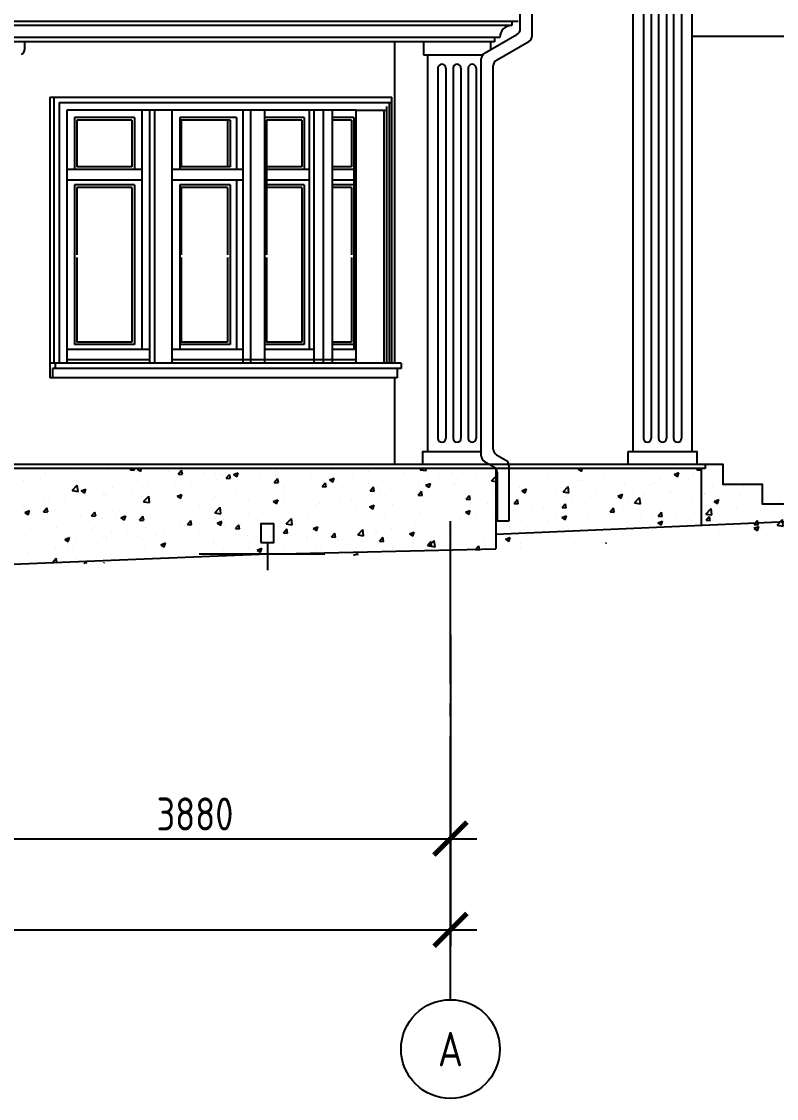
# Model space of a CAD drawing. Extents: x -133165 to 20117, y 15722 to 63536.
# Drawn here: x -30739 to -25006, y 43503 to 51679 of the extents above; entities that cross this region are included whole.
import ezdxf
from ezdxf.enums import TextEntityAlignment as Align

# ---------------------------------------------------------------- set-up
doc = ezdxf.new("R2010")
doc.units = 0
doc.header["$PDMODE"] = 3
doc.linetypes.add('GOST2_303_5', pattern=[24, 20, -1.5, 1, -1.5])
doc.layers.get('0').update_dxf_attribs({"linetype": 'CONTINUOUS'})
doc.layers.get('DEFPOINTS').update_dxf_attribs({"color": 41, "linetype": 'CONTINUOUS'})
for name, color, linetype in [('AXIS', 7, 'GOST2_303_5'), ('DIM', 250, 'CONTINUOUS'), ('DOORS', 32, 'CONTINUOUS'), ('FRIZ', 173, 'CONTINUOUS'), ('WALL', 5, 'CONTINUOUS')]:
    doc.layers.add(name, color=color, linetype=linetype)
doc.styles.add('GOST_2_304', font='CS_Gost2304.shx')
doc.dimstyles.new('SPDS', dxfattribs={"dimscale": 50, "dimtxt": 2.5, "dimasz": 2.5, "dimexe": 1.25, "dimexo": 0.625, "dimtad": 1, "dimdec": 0, "dimrnd": 0.001, "dimdsep": 46, "dimtxsty": 'GOST_2_304', "dimblk": 'ARCHTICK', "dimcen": 2.5, "dimdle": 2, "dimadec": 4, "dimazin": 0, "dimtfac": 0.75, "dimtdec": 0, "dimtmove": 0, "dimatfit": 3, "dimfxl": 1, "dimtolj": 1, "dimarcsym": 0})

# ---------------------------------------------------------------- blocks, each defined once
blk = doc.blocks.new('_ARCHTICK')
at = {"color": 0, "linetype": 'BYBLOCK', "const_width": 0.15}
blk.add_lwpolyline([(-0.5, -0.5), (0.5, 0.5)], dxfattribs=at)
blk = doc.blocks.new('*D34')
at = {"layer": 'DEFPOINTS', "color": 0, "ltscale": 10}
for p in [(-43491.9, 47084.6), (-27481.9, 47084.6), (-27481.9, 44783.3)]:
    blk.add_point(p, dxfattribs=at)
at = {"layer": 'DIM', "color": 0, "ltscale": 10}
for p, q in [((-43491.9, 47022.1), (-43491.9, 44658.3)), ((-27481.9, 47022.1), (-27481.9, 44658.3)), ((-43691.9, 44783.3), (-27281.9, 44783.3))]:
    blk.add_line(p, q, dxfattribs=at)
at = {"layer": 'DIM', "color": 0, "ltscale": 10, "xscale": 250, "yscale": 250, "zscale": 250, "rotation": 180}
blk.add_blockref('_ARCHTICK', (-43491.9, 44783.3), dxfattribs=at)
at = {"layer": 'DIM', "color": 0, "ltscale": 10, "xscale": 250, "yscale": 250, "zscale": 250}
blk.add_blockref('_ARCHTICK', (-27481.9, 44783.3), dxfattribs=at)
at = {"layer": 'DIM', "color": 0, "ltscale": 10, "insert": (-35486.9, 44970.8), "char_height": 250, "attachment_point": 5, "style": 'GOST_2_304'}
blk.add_mtext('\\A1;16010', dxfattribs=at)
blk = doc.blocks.new('*X103')
at = {"linetype": 'CONTINUOUS', "ltscale": 10}
for p, q in [((-30303.3, 48269.7), (-30303.3, 48269.7)), ((-30080.4, 48275.3), (-30080.4, 48275.3)), ((-29912.9, 48275.1), (-29904.9, 48284.6)), ((-29912.7, 48275.1), (-29882.3, 48272.4)), ((-29894.8, 48276), (-29894.8, 48276)), ((-29882, 48272.6), (-29884.2, 48284.6)), ((-29860.4, 48279.6), (-29847.3, 48284.6)), ((-29860.2, 48279.5), (-29834.9, 48262.4)), ((-29834.9, 48262.4), (-29827.4, 48284.6)), ((-29623.7, 48264.6), (-29623.7, 48264.6)), ((-29548.5, 48243.2), (-29524, 48272.4)), ((-29548.3, 48243.2), (-29518, 48240.5)), ((-29517.6, 48240.7), (-29523.5, 48272.5)), ((-29352.5, 48253.1), (-29352.5, 48253.1)), ((-29264.4, 48245.1), (-29264.4, 48245.1)), ((-29226.7, 48240.5), (-29226.7, 48240.5)), ((-29184.2, 48211.4), (-29159.7, 48240.5)), ((-29153.2, 48208.8), (-29159.1, 48240.7)), ((-29130.3, 48238.9), (-29094.7, 48252.6)), ((-29104.8, 48221.7), (-29094.5, 48252.4)), ((-29081.3, 48241.7), (-29081.3, 48241.7)), ((-29003.5, 48280.9), (-29003.5, 48280.9)), ((-28933.2, 48243.6), (-28933.2, 48243.6)), ((-28806.1, 48260.3), (-28806.1, 48260.3)), ((-28374.9, 48275.5), (-28374.9, 48275.5)), ((-28216.2, 48281.5), (-28216.2, 48281.5)), ((-28103.7, 48264.1), (-28103.7, 48264.1)), ((-27971.8, 48250.6), (-27971.8, 48250.6)), ((-27832.5, 48252.6), (-27832.5, 48252.6)), ((-27711.5, 48276.1), (-27703.3, 48284.6)), ((-27711.4, 48276), (-27666.2, 48269)), ((-27666.3, 48269), (-27668.1, 48284.6)), ((-27561.3, 48241.1), (-27561.3, 48241.1)), ((-27466.5, 48253.9), (-27466.5, 48253.9)), ((-27133.4, 48256.3), (-27133.4, 48256.3)), ((-30720.8, 48191), (-30720.8, 48191)), ((-30593.6, 48207.7), (-30593.6, 48207.7)), ((-30559.9, 48237.2), (-30559.9, 48237.2)), ((-30401.2, 48233.1), (-30401.2, 48233.1)), ((-30354.9, 48117.6), (-30315.3, 48158.8)), ((-30309.7, 48110.4), (-30315.3, 48158.7)), ((-29784.8, 48174.5), (-29784.8, 48174.5)), ((-29573.6, 48159.3), (-29573.6, 48159.3)), ((-29528.2, 48207), (-29528.2, 48207)), ((-29522.9, 48189.6), (-29522.9, 48189.6)), ((-29446.5, 48176), (-29446.5, 48176)), ((-29254.1, 48201.3), (-29254.1, 48201.3)), ((-29184, 48211.3), (-29153.6, 48208.6)), ((-29130.1, 48238.8), (-29104.9, 48221.8)), ((-28819.8, 48179.5), (-28795.3, 48208.7)), ((-28819.6, 48179.4), (-28789.2, 48176.8)), ((-28810.1, 48230.2), (-28810.1, 48230.2)), ((-28808.7, 48179.8), (-28808.7, 48179.8)), ((-28788.9, 48176.9), (-28794.7, 48208.8)), ((-28538.9, 48218.7), (-28538.9, 48218.7)), ((-28512.4, 48230.6), (-28512.4, 48230.6)), ((-28489.3, 48182.4), (-28489.3, 48182.4)), ((-28455.4, 48147.6), (-28430.9, 48176.8)), ((-28424.5, 48145.1), (-28430.4, 48176.9)), ((-28400.2, 48198.3), (-28364.7, 48211.9)), ((-28400.1, 48198.1), (-28374.8, 48181.1)), ((-28374.8, 48181.1), (-28364.5, 48211.8)), ((-28267.8, 48207.3), (-28267.8, 48207.3)), ((-28228.4, 48218.1), (-28228.4, 48218.1)), ((-28106.9, 48169.6), (-28106.9, 48169.6)), ((-27996.6, 48195.8), (-27996.6, 48195.8)), ((-27786.1, 48211.8), (-27786.1, 48211.8)), ((-27725.4, 48184.4), (-27725.4, 48184.4)), ((-27670.2, 48157.6), (-27634.6, 48171.2)), ((-27670, 48157.4), (-27644.8, 48140.4)), ((-27658.9, 48228.6), (-27658.9, 48228.6)), ((-27644.7, 48140.4), (-27634.4, 48171.1)), ((-27454.2, 48172.9), (-27454.2, 48172.9)), ((-27429.6, 48205.4), (-27429.6, 48205.4)), ((-27290.1, 48229.7), (-27290.1, 48229.7)), ((-27196.7, 48187.9), (-27196.7, 48187.9)), ((-27183, 48161.5), (-27183, 48161.5)), ((-27169.3, 48192), (-27129.7, 48233.2)), ((-27169.2, 48191.9), (-27124.8, 48185)), ((-27124.7, 48189.8), (-27129.7, 48233.1)), ((-30645.4, 48109), (-30645.4, 48109)), ((-30374.2, 48097.5), (-30374.2, 48097.5)), ((-30354.8, 48117.5), (-30309.7, 48110.5)), ((-30309.5, 48100.6), (-30309.5, 48100.6)), ((-30287.2, 48115.8), (-30251.6, 48129.4)), ((-30287, 48115.6), (-30261.8, 48098.6)), ((-30261.7, 48098.6), (-30251.4, 48129.3)), ((-30115.4, 48087.9), (-30115.4, 48087.9)), ((-30103, 48086), (-30103, 48086)), ((-30086.9, 48091.7), (-30086.9, 48091.7)), ((-30045.6, 48138.7), (-30045.6, 48138.7)), ((-29894.5, 48117), (-29894.5, 48117)), ((-29819.2, 48138.8), (-29819.2, 48138.8)), ((-29557.1, 48075.1), (-29521.6, 48088.7)), ((-29531.7, 48057.9), (-29521.4, 48088.6)), ((-29401.2, 48078.1), (-29401.2, 48078.1)), ((-29270.5, 48076), (-29270.5, 48076)), ((-29104.9, 48128.9), (-29104.9, 48128.9)), ((-29009.7, 48111.7), (-29009.7, 48111.7)), ((-28753.1, 48144.3), (-28753.1, 48144.3)), ((-28747.3, 48085.3), (-28747.3, 48085.3)), ((-28455.2, 48147.5), (-28424.9, 48144.9)), ((-28426.5, 48127.5), (-28426.5, 48127.5)), ((-28299.3, 48144.3), (-28299.3, 48144.3)), ((-28091.1, 48115.7), (-28066.6, 48144.9)), ((-28090.9, 48115.7), (-28060.5, 48113)), ((-28060.1, 48113.2), (-28066, 48145)), ((-28022.2, 48103.7), (-28022.2, 48103.7)), ((-27978, 48081.5), (-27978, 48081.5)), ((-27726.7, 48083.8), (-27702.2, 48113)), ((-27726.5, 48083.8), (-27696.1, 48081.1)), ((-27725.9, 48154.6), (-27725.9, 48154.6)), ((-27714.2, 48119.6), (-27714.2, 48119.6)), ((-27695.8, 48081.3), (-27701.6, 48113.1)), ((-27453.3, 48155.4), (-27453.3, 48155.4)), ((-27362.3, 48052), (-27337.8, 48081.1)), ((-27331.4, 48049.4), (-27337.3, 48081.3)), ((-27279.3, 48095.8), (-27279.3, 48095.8)), ((-27152.2, 48112.5), (-27152.2, 48112.5)), ((-30727.3, 48007.4), (-30727.3, 48007.4)), ((-30566.1, 48068.1), (-30566.1, 48068.1)), ((-30534.9, 48032.7), (-30534.9, 48032.7)), ((-30411.7, 48037.1), (-30411.7, 48037.1)), ((-30214, 48075), (-30214, 48075)), ((-29831.8, 48074.6), (-29831.8, 48074.6)), ((-29812.8, 48033.5), (-29773.2, 48074.7)), ((-29812.7, 48033.4), (-29767.5, 48026.4)), ((-29791, 48005.4), (-29791, 48005.4)), ((-29767.6, 48026.4), (-29773.2, 48074.6)), ((-29697.5, 48027.2), (-29697.5, 48027.2)), ((-29560.7, 48063.1), (-29560.7, 48063.1)), ((-29557, 48075), (-29531.7, 48057.9)), ((-29534.4, 48037.9), (-29534.4, 48037.9)), ((-29387.7, 48001), (-29387.7, 48001)), ((-29289.5, 48051.7), (-29289.5, 48051.7)), ((-29066.9, 48043.2), (-29066.9, 48043.2)), ((-29018.3, 48040.2), (-29018.3, 48040.2)), ((-28939.7, 48060), (-28939.7, 48060)), ((-28827.1, 48034.4), (-28791.5, 48048.1)), ((-28826.9, 48034.3), (-28801.6, 48017.2)), ((-28801.6, 48017.2), (-28791.3, 48047.9)), ((-28747.1, 48028.8), (-28747.1, 48028.8)), ((-28614.7, 48002), (-28614.7, 48002)), ((-28495.4, 48013.2), (-28495.4, 48013.2)), ((-28475.9, 48017.3), (-28475.9, 48017.3)), ((-28318.4, 48052.9), (-28318.4, 48052.9)), ((-28234.6, 48049), (-28234.6, 48049)), ((-28204.7, 48005.8), (-28204.7, 48005.8)), ((-28097, 47993.7), (-28061.4, 48007.4)), ((-28071.5, 47976.5), (-28061.2, 48007.2)), ((-27933.6, 47994.4), (-27933.6, 47994.4)), ((-27919.7, 48011.5), (-27919.7, 48011.5)), ((-27792.6, 48028.2), (-27792.6, 48028.2)), ((-27600.2, 48053.5), (-27600.2, 48053.5)), ((-27362.1, 48051.9), (-27331.8, 48049.3)), ((-27202.9, 48018.8), (-27202.9, 48018.8)), ((-30714, 47951.9), (-30678.5, 47965.6)), ((-30713.9, 47951.8), (-30688.6, 47934.8)), ((-30708, 47986.2), (-30708, 47986.2)), ((-30688.6, 47934.7), (-30678.3, 47965.4)), ((-30571.2, 47956.8), (-30546.7, 47985.9)), ((-30571, 47956.7), (-30540.6, 47954)), ((-30540.2, 47954.2), (-30546.1, 47986.1)), ((-30315.6, 47931.5), (-30315.6, 47931.5)), ((-30290, 47925.5), (-30290, 47925.5)), ((-30206.8, 47924.9), (-30182.3, 47954.1)), ((-30206.6, 47924.8), (-30176.2, 47922.2)), ((-30175.8, 47922.3), (-30181.7, 47954.2)), ((-30051.8, 47969.6), (-30051.8, 47969.6)), ((-30028.1, 47916.7), (-30028.1, 47916.7)), ((-29993.7, 47976.4), (-29993.7, 47976.4)), ((-29984, 47911.2), (-29948.4, 47924.9)), ((-29958.5, 47894), (-29948.2, 47924.7)), ((-29842.4, 47893), (-29817.9, 47922.2)), ((-29811.5, 47890.5), (-29817.4, 47922.3)), ((-29707.3, 47958.9), (-29707.3, 47958.9)), ((-29580.1, 47975.6), (-29580.1, 47975.6)), ((-29270.6, 47949.4), (-29231, 47990.6)), ((-29270.5, 47949.3), (-29225.3, 47942.3)), ((-29225.4, 47942.3), (-29231, 47990.5)), ((-29015.9, 47942.6), (-29015.9, 47942.6)), ((-28910.9, 47951.2), (-28910.9, 47951.2)), ((-28759.3, 47975.2), (-28759.3, 47975.2)), ((-28560.1, 47927.2), (-28560.1, 47927.2)), ((-28433, 47943.9), (-28433, 47943.9)), ((-28240.6, 47969.2), (-28240.6, 47969.2)), ((-28096.9, 47993.6), (-28071.6, 47976.5)), ((-27984.2, 47912.4), (-27984.2, 47912.4)), ((-27720.3, 47950.5), (-27720.3, 47950.5)), ((-27662.4, 47982.9), (-27662.4, 47982.9)), ((-27459.5, 47986.3), (-27459.5, 47986.3)), ((-27391.2, 47971.5), (-27391.2, 47971.5)), ((-27367, 47953), (-27331.4, 47966.7)), ((-27366.8, 47952.9), (-27341.5, 47935.9)), ((-27341.5, 47935.8), (-27331.2, 47966.5)), ((-27285.8, 47912.2), (-27285.8, 47912.2)), ((-27154.4, 47953.2), (-27154.4, 47953.2)), ((-30668.5, 47832.4), (-30668.5, 47832.4)), ((-30586.2, 47874.7), (-30586.2, 47874.7)), ((-30572.2, 47899), (-30572.2, 47899)), ((-30473.1, 47837.9), (-30473.1, 47837.9)), ((-30347.7, 47874.6), (-30347.7, 47874.6)), ((-30220.5, 47891.3), (-30220.5, 47891.3)), ((-29983.8, 47911.1), (-29958.5, 47894.1)), ((-29842.2, 47892.9), (-29811.9, 47890.3)), ((-29797.1, 47836.3), (-29797.1, 47836.3)), ((-29540.6, 47868.8), (-29540.6, 47868.8)), ((-29503.5, 47849.4), (-29503.5, 47849.4)), ((-29478, 47861.1), (-29453.6, 47890.3)), ((-29477.9, 47861.1), (-29447.5, 47858.4)), ((-29447.1, 47858.6), (-29453, 47890.4)), ((-29276.7, 47906.9), (-29276.7, 47906.9)), ((-29253.9, 47870.6), (-29218.3, 47884.2)), ((-29253.8, 47870.4), (-29228.5, 47853.4)), ((-29228.4, 47853.4), (-29218.1, 47884.1)), ((-29207.2, 47900.3), (-29207.2, 47900.3)), ((-29200.5, 47842.9), (-29200.5, 47842.9)), ((-29113.7, 47829.2), (-29089.2, 47858.4)), ((-29082.7, 47826.7), (-29088.6, 47858.5)), ((-29073.4, 47859.6), (-29073.4, 47859.6)), ((-28728.4, 47865.3), (-28688.9, 47906.5)), ((-28728.4, 47865.2), (-28683.2, 47858.2)), ((-28683.2, 47858.2), (-28688.9, 47906.4)), ((-28523.9, 47829.9), (-28488.3, 47843.5)), ((-28501.6, 47844.1), (-28501.6, 47844.1)), ((-28498.4, 47812.7), (-28488.1, 47843.4)), ((-28240.8, 47879.9), (-28240.8, 47879.9)), ((-27746.9, 47851.5), (-27746.9, 47851.5)), ((-27733.8, 47853.2), (-27733.8, 47853.2)), ((-27450.6, 47902.3), (-27450.6, 47902.3)), ((-27413, 47895.4), (-27413, 47895.4)), ((-27209.1, 47849.7), (-27209.1, 47849.7)), ((-30637.2, 47781.1), (-30637.2, 47781.1)), ((-30410.8, 47747.4), (-30375.2, 47761.1)), ((-30385.3, 47730.2), (-30375, 47760.9)), ((-30366, 47769.7), (-30366, 47769.7)), ((-30321.8, 47762.4), (-30321.8, 47762.4)), ((-30201.9, 47826.5), (-30201.9, 47826.5)), ((-30094.8, 47758.2), (-30094.8, 47758.2)), ((-30058, 47800.5), (-30058, 47800.5)), ((-29930.8, 47815), (-29930.8, 47815)), ((-29840.9, 47758.5), (-29840.9, 47758.5)), ((-29799.7, 47798.6), (-29799.7, 47798.6)), ((-29713.7, 47775.3), (-29713.7, 47775.3)), ((-29659.6, 47803.5), (-29659.6, 47803.5)), ((-29521.4, 47800.6), (-29521.4, 47800.6)), ((-29388.4, 47792.1), (-29388.4, 47792.1)), ((-29117.2, 47780.6), (-29117.2, 47780.6)), ((-29113.5, 47829.2), (-29083.1, 47826.5)), ((-29022.1, 47773.5), (-29022.1, 47773.5)), ((-28846, 47769.2), (-28846, 47769.2)), ((-28765.5, 47806), (-28765.5, 47806)), ((-28749.3, 47797.4), (-28724.8, 47826.5)), ((-28749.1, 47797.3), (-28718.8, 47794.7)), ((-28718.4, 47794.8), (-28724.2, 47826.7)), ((-28574.9, 47757.7), (-28574.9, 47757.7)), ((-28523.7, 47829.7), (-28498.4, 47812.7)), ((-28384.9, 47765.5), (-28360.5, 47794.7)), ((-28384.8, 47765.4), (-28354.4, 47762.8)), ((-28374.2, 47768.9), (-28374.2, 47768.9)), ((-28354, 47762.9), (-28359.9, 47794.8)), ((-28339.4, 47749.8), (-28339.4, 47749.8)), ((-28186.3, 47781.2), (-28146.7, 47822.5)), ((-28186.2, 47781.2), (-28141, 47774.2)), ((-28141.1, 47774.1), (-28146.7, 47822.4)), ((-28053.4, 47811.1), (-28053.4, 47811.1)), ((-28043.1, 47800.6), (-28043.1, 47800.6)), ((-28020.6, 47733.6), (-27996.1, 47762.8)), ((-27989.6, 47731.1), (-27995.5, 47762.9)), ((-27926.2, 47827.9), (-27926.2, 47827.9)), ((-27793.8, 47789.2), (-27758.2, 47802.8)), ((-27793.6, 47789.1), (-27768.4, 47772)), ((-27768.3, 47772), (-27758, 47802.7)), ((-27726.5, 47781.4), (-27726.5, 47781.4)), ((-27465.7, 47817.2), (-27465.7, 47817.2)), ((-27328.9, 47790.8), (-27328.9, 47790.8)), ((-30578.4, 47729.9), (-30578.4, 47729.9)), ((-30481.3, 47674.2), (-30481.3, 47674.2)), ((-30410.6, 47747.3), (-30385.4, 47730.2)), ((-30392.2, 47696.9), (-30392.2, 47696.9)), ((-30354.1, 47691), (-30354.1, 47691)), ((-30161.7, 47716.3), (-30161.7, 47716.3)), ((-30096, 47747.7), (-30096, 47747.7)), ((-29823.6, 47746.8), (-29823.6, 47746.8)), ((-29803.3, 47667.1), (-29803.3, 47667.1)), ((-29680.7, 47706.7), (-29645.2, 47720.4)), ((-29680.6, 47706.6), (-29655.3, 47689.5)), ((-29655.3, 47689.5), (-29645, 47720.2)), ((-29552.5, 47735.3), (-29552.5, 47735.3)), ((-29546.7, 47699.7), (-29546.7, 47699.7)), ((-29282.9, 47737.8), (-29282.9, 47737.8)), ((-29281.3, 47723.8), (-29281.3, 47723.8)), ((-29014.6, 47684.6), (-29014.6, 47684.6)), ((-29010.1, 47712.4), (-29010.1, 47712.4)), ((-28950.7, 47666), (-28915.1, 47679.7)), ((-28925.2, 47648.8), (-28914.9, 47679.5)), ((-28738.9, 47700.9), (-28738.9, 47700.9)), ((-28693.8, 47726.8), (-28693.8, 47726.8)), ((-28635.7, 47698.9), (-28635.7, 47698.9)), ((-28566.6, 47743.5), (-28566.6, 47743.5)), ((-28507.8, 47675), (-28507.8, 47675)), ((-28467.7, 47689.5), (-28467.7, 47689.5)), ((-28303.7, 47746.3), (-28303.7, 47746.3)), ((-28247, 47710.8), (-28247, 47710.8)), ((-28196.6, 47678), (-28196.6, 47678)), ((-28032.5, 47734.8), (-28032.5, 47734.8)), ((-28020.4, 47733.6), (-27990, 47730.9)), ((-27990.4, 47743.3), (-27990.4, 47743.3)), ((-27921.4, 47689.1), (-27921.4, 47689.1)), ((-27761.3, 47723.3), (-27761.3, 47723.3)), ((-27656.2, 47701.7), (-27631.7, 47730.9)), ((-27656, 47701.7), (-27625.7, 47699)), ((-27644.1, 47697.1), (-27604.6, 47738.4)), ((-27644.1, 47697.1), (-27598.9, 47690.1)), ((-27625.3, 47699.2), (-27631.1, 47731)), ((-27625.2, 47739.9), (-27625.2, 47739.9)), ((-27598.9, 47690), (-27604.5, 47738.3)), ((-27546.6, 47695.1), (-27546.6, 47695.1)), ((-27490.1, 47711.9), (-27490.1, 47711.9)), ((-27419.4, 47711.8), (-27419.4, 47711.8)), ((-27291.8, 47669.8), (-27267.3, 47699)), ((-27291.6, 47669.8), (-27261.3, 47667.1)), ((-27260.9, 47667.3), (-27266.8, 47699.1)), ((-27227, 47737.1), (-27227, 47737.1)), ((-27218.9, 47700.4), (-27218.9, 47700.4)), ((-27215.3, 47680.6), (-27215.3, 47680.6)), ((-30688.5, 47646), (-30688.5, 47646)), ((-30500.7, 47574.6), (-30476.2, 47603.8)), ((-30469.7, 47572.1), (-30475.6, 47604)), ((-30328, 47593.3), (-30328, 47593.3)), ((-30064.2, 47631.4), (-30064.2, 47631.4)), ((-29655, 47600.3), (-29655, 47600.3)), ((-29334.2, 47642.5), (-29334.2, 47642.5)), ((-29228.2, 47597.2), (-29228.2, 47597.2)), ((-29207, 47659.2), (-29207, 47659.2)), ((-29028.2, 47604.4), (-29028.2, 47604.4)), ((-28950.5, 47665.9), (-28925.3, 47648.9)), ((-28931.9, 47648), (-28931.9, 47648)), ((-28771.6, 47636.9), (-28771.6, 47636.9)), ((-28217.7, 47638.2), (-28217.7, 47638.2)), ((-28217.6, 47626.5), (-28185.1, 47639)), ((-28188.7, 47627.4), (-28184.8, 47638.8)), ((-27925.4, 47666.6), (-27925.4, 47666.6)), ((-27867.4, 47652.8), (-27867.4, 47652.8)), ((-27654.2, 47655.1), (-27654.2, 47655.1)), ((-30584.6, 47560.8), (-30584.6, 47560.8)), ((-30574.2, 47579.7), (-30574.2, 47579.7)), ((-30500.5, 47574.6), (-30470.1, 47571.9)), ((-30303, 47568.2), (-30303, 47568.2)), ((-30262.7, 47564.6), (-30248, 47579.9)), ((-30246.3, 47565.1), (-30248, 47579.8)), ((-30114.2, 47569.1), (-30111.8, 47571.9)), ((-30110.7, 47569.2), (-30111.2, 47572.1))]:
    blk.add_line(p, q, dxfattribs=at)
blk = doc.blocks.new('*X105')
at = {"linetype": 'CONTINUOUS', "ltscale": 10}
for p, q in [((-26672.1, 48261.8), (-26672.1, 48261.8)), ((-26513.3, 48280.7), (-26503.1, 48284.6)), ((-26513.1, 48280.6), (-26487.9, 48263.6)), ((-26487.8, 48263.5), (-26480.7, 48284.6)), ((-25998.5, 48264.4), (-25998.5, 48264.4)), ((-25871.4, 48281.1), (-25871.4, 48281.1)), ((-25783.2, 48240), (-25747.7, 48253.7)), ((-25783.1, 48239.9), (-25757.8, 48222.9)), ((-25757.8, 48222.8), (-25747.5, 48253.5)), ((-25611, 48274.7), (-25602.6, 48284.6)), ((-25610.8, 48274.6), (-25580.4, 48272)), ((-25580, 48272.1), (-25582.3, 48284.6)), ((-27124.8, 48185), (-27124.1, 48184.9)), ((-27124.1, 48184.9), (-27124.7, 48189.8)), ((-27019, 48218.2), (-27019, 48218.2)), ((-26932.9, 48226), (-26932.9, 48226)), ((-26747.8, 48206.8), (-26747.8, 48206.8)), ((-26638.9, 48180.1), (-26638.9, 48180.1)), ((-26511.8, 48196.8), (-26511.8, 48196.8)), ((-26476.6, 48195.3), (-26476.6, 48195.3)), ((-26319.4, 48222.2), (-26319.4, 48222.2)), ((-26205.4, 48183.9), (-26205.4, 48183.9)), ((-26157.8, 48163.3), (-26157.8, 48163.3)), ((-25934.2, 48172.4), (-25934.2, 48172.4)), ((-25897, 48199), (-25897, 48199)), ((-25673.1, 48207.4), (-25673.1, 48207.4)), ((-25663.1, 48160.9), (-25663.1, 48160.9)), ((-25640.4, 48231.6), (-25640.4, 48231.6)), ((-26959.8, 48137.9), (-26959.8, 48137.9)), ((-26940.1, 48116.9), (-26904.6, 48130.5)), ((-26940, 48116.7), (-26914.7, 48099.7)), ((-26914.6, 48099.7), (-26904.3, 48130.4)), ((-26911.8, 48150), (-26911.8, 48150)), ((-26678.3, 48092.7), (-26678.3, 48092.7)), ((-26640.7, 48138.5), (-26640.7, 48138.5)), ((-26627.2, 48107.9), (-26587.6, 48149.1)), ((-26627.1, 48107.8), (-26581.9, 48100.8)), ((-26582, 48100.8), (-26587.6, 48149)), ((-26421.7, 48125.2), (-26421.7, 48125.2)), ((-26369.5, 48127.1), (-26369.5, 48127.1)), ((-26265.6, 48105.7), (-26265.6, 48105.7)), ((-26210.1, 48076.2), (-26174.5, 48089.9)), ((-26209.9, 48076.1), (-26184.6, 48059)), ((-26184.6, 48059), (-26174.3, 48089.7)), ((-26098.3, 48115.6), (-26098.3, 48115.6)), ((-26005, 48080.8), (-26005, 48080.8)), ((-25969.3, 48156.6), (-25969.3, 48156.6)), ((-25827.1, 48104.2), (-25827.1, 48104.2)), ((-25812.6, 48106.1), (-25812.6, 48106.1)), ((-26998, 48020.1), (-26973.5, 48049.3)), ((-26997.8, 48020), (-26967.4, 48017.4)), ((-26967, 48017.5), (-26972.9, 48049.4)), ((-26939.1, 48056.9), (-26939.1, 48056.9)), ((-26858.1, 48004), (-26858.1, 48004)), ((-26645.4, 47996.5), (-26645.4, 47996.5)), ((-26633.6, 47988.2), (-26609.1, 48017.4)), ((-26602.7, 47985.7), (-26608.5, 48017.5)), ((-26561.8, 48054.9), (-26561.8, 48054.9)), ((-26453, 48021.8), (-26453, 48021.8)), ((-26164, 47994.2), (-26164, 47994.2)), ((-26143.9, 47994.2), (-26143.9, 47994.2)), ((-26132.2, 48064), (-26132.2, 48064)), ((-26085, 48023.8), (-26045.4, 48065.1)), ((-26084.9, 48023.8), (-26039.7, 48016.7)), ((-26039.8, 48016.7), (-26045.4, 48065)), ((-25903.2, 48029.9), (-25903.2, 48029.9)), ((-25847.6, 48045), (-25847.6, 48045)), ((-25646.6, 48062.4), (-25646.6, 48062.4)), ((-27120, 47960), (-27120, 47960)), ((-27093.4, 47937.5), (-27093.4, 47937.5)), ((-26848.8, 47948.6), (-26848.8, 47948.6)), ((-26772.6, 47979.7), (-26772.6, 47979.7)), ((-26684.4, 47923.5), (-26684.4, 47923.5)), ((-26636.9, 47912.4), (-26601.3, 47926)), ((-26636.7, 47912.2), (-26611.5, 47895.2)), ((-26633.4, 47988.2), (-26603, 47985.5)), ((-26611.4, 47895.2), (-26601.1, 47925.9)), ((-26577.7, 47937.1), (-26577.7, 47937.1)), ((-26440.1, 47943.3), (-26440.1, 47943.3)), ((-26427.8, 47956.1), (-26427.8, 47956.1)), ((-26306.5, 47925.6), (-26306.5, 47925.6)), ((-26269.2, 47956.3), (-26244.7, 47985.5)), ((-26269, 47956.3), (-26238.7, 47953.6)), ((-26238.3, 47953.8), (-26244.2, 47985.6)), ((-26035.3, 47914.2), (-26035.3, 47914.2)), ((-25904.8, 47924.5), (-25880.4, 47953.6)), ((-25904.7, 47924.4), (-25874.3, 47921.7)), ((-25873.9, 47921.9), (-25879.8, 47953.7)), ((-25625.4, 47948), (-25625.4, 47948)), ((-27032.6, 47841.6), (-27032.6, 47841.6)), ((-26945.3, 47887.8), (-26945.3, 47887.8)), ((-26736.4, 47892.5), (-26736.4, 47892.5)), ((-26265.8, 47863.7), (-26265.8, 47863.7)), ((-26138.6, 47880.4), (-26138.6, 47880.4)), ((-25946.3, 47905.7), (-25946.3, 47905.7)), ((-25909.3, 47860.8), (-25909.3, 47860.8)), ((-25906.8, 47871.7), (-25871.3, 47885.3)), ((-25906.7, 47871.5), (-25881.4, 47854.5)), ((-25881.4, 47854.5), (-25871.1, 47885.2)), ((-25764.1, 47902.7), (-25764.1, 47902.7)), ((-25653.6, 47867.3), (-25653.6, 47867.3)), ((-25652.7, 47893.3), (-25652.7, 47893.3)), ((-27063.7, 47748.5), (-27028.2, 47762.2)), ((-27038.3, 47731.3), (-27028, 47762)), ((-26906.2, 47779.4), (-26906.2, 47779.4)), ((-26779, 47796.1), (-26779, 47796.1)), ((-26690.6, 47754.4), (-26690.6, 47754.4)), ((-26586.6, 47821.4), (-26586.6, 47821.4)), ((-26434, 47787), (-26434, 47787)), ((-26246.1, 47765.6), (-26246.1, 47765.6)), ((-26170.2, 47825), (-26170.2, 47825)), ((-25949.9, 47816.4), (-25949.9, 47816.4)), ((-27063.6, 47748.4), (-27038.3, 47731.3)), ((-26951.4, 47718.7), (-26951.4, 47718.7)), ((-26947.8, 47689), (-26947.8, 47689)), ((-26542.4, 47714.7), (-26542.4, 47714.7)), ((-26304.2, 47719.1), (-26298.1, 47721.5)), ((-26298.5, 47719.5), (-26297.9, 47721.3))]:
    blk.add_line(p, q, dxfattribs=at)
blk = doc.blocks.new('*X106')
at = {"linetype": 'CONTINUOUS', "ltscale": 10}
for p, q in [((-25364.6, 48165.1), (-25364.6, 48165.1)), ((-25555.9, 48092.7), (-25555.9, 48092.7)), ((-25551.3, 48095.9), (-25551.3, 48095.9)), ((-25491.8, 48148.3), (-25491.8, 48148.3)), ((-25391.9, 48149.5), (-25391.9, 48149.5)), ((-25382.7, 48100.5), (-25382.7, 48100.5)), ((-25284.8, 48081.3), (-25284.8, 48081.3)), ((-25255.1, 48146.7), (-25255.1, 48146.7)), ((-25121.9, 48136.3), (-25121.9, 48136.3)), ((-25120.7, 48138), (-25120.7, 48138)), ((-25480, 48035.5), (-25444.4, 48049.2)), ((-25479.8, 48035.4), (-25454.6, 48018.3)), ((-25454.5, 48018.3), (-25444.2, 48049)), ((-24985, 48032.3), (-24985, 48032.3)), ((-24871.5, 47999.7), (-24871.5, 47999.7)), ((-25542.8, 47939.7), (-25503.3, 47981)), ((-25542.8, 47939.7), (-25497.6, 47932.7)), ((-25540.5, 47892.6), (-25516, 47921.8)), ((-25509.5, 47890), (-25515.4, 47921.9)), ((-25497.7, 47932.6), (-25503.3, 47980.9)), ((-25498.3, 47964.7), (-25498.3, 47964.7)), ((-25388.9, 47931.4), (-25388.9, 47931.4)), ((-25357.3, 47918.1), (-25357.3, 47918.1)), ((-25305.9, 47990.1), (-25305.9, 47990.1)), ((-25128.1, 47967.2), (-25128.1, 47967.2)), ((-25061.1, 47969), (-25061.1, 47969)), ((-25540.3, 47892.5), (-25509.9, 47889.9)), ((-25492.9, 47891.3), (-25492.9, 47891.3)), ((-25221.8, 47879.8), (-25221.8, 47879.8)), ((-25176.8, 47831), (-25141.2, 47844.6)), ((-25176.6, 47830.8), (-25151.3, 47813.8)), ((-25176.1, 47860.7), (-25151.6, 47889.9)), ((-25175.9, 47860.6), (-25145.6, 47858)), ((-25151.3, 47813.8), (-25141, 47844.5)), ((-25145.2, 47858.1), (-25151.1, 47890)), ((-25118.7, 47831.9), (-25118.7, 47831.9)), ((-25000.7, 47855.6), (-24961.1, 47896.9)), ((-25000.6, 47855.6), (-24955.4, 47848.6)), ((-24991.5, 47848.7), (-24991.5, 47848.7)), ((-24955.5, 47848.5), (-24961.1, 47896.8)), ((-24950.6, 47868.4), (-24950.6, 47868.4)), ((-24877.7, 47830.6), (-24877.7, 47830.6)), ((-24811.7, 47828.8), (-24793.9, 47850.1)), ((-24799.1, 47874), (-24799.1, 47874)), ((-25439.5, 47789.7), (-25439.5, 47789.7)), ((-24811.6, 47828.8), (-24795.6, 47827.4))]:
    blk.add_line(p, q, dxfattribs=at)
blk = doc.blocks.new('*D39')
at = {"layer": 'DEFPOINTS', "color": 0, "ltscale": 10}
for p in [(-31361.9, 45474.7), (-27481.9, 45474.7), (-27481.9, 45474.7)]:
    blk.add_point(p, dxfattribs=at)
at = {"layer": 'DIM', "color": 0, "ltscale": 10}
for p, q in [((-31361.9, 45537.2), (-31361.9, 45599.7)), ((-27481.9, 45537.2), (-27481.9, 45599.7)), ((-31561.9, 45474.7), (-27281.9, 45474.7))]:
    blk.add_line(p, q, dxfattribs=at)
at = {"layer": 'DIM', "color": 0, "ltscale": 10, "xscale": 250, "yscale": 250, "zscale": 250, "rotation": 180}
blk.add_blockref('_ARCHTICK', (-31361.9, 45474.7), dxfattribs=at)
at = {"layer": 'DIM', "color": 0, "ltscale": 10, "xscale": 250, "yscale": 250, "zscale": 250}
blk.add_blockref('_ARCHTICK', (-27481.9, 45474.7), dxfattribs=at)
at = {"layer": 'DIM', "color": 0, "ltscale": 10, "insert": (-29421.9, 45662.2), "char_height": 250, "attachment_point": 5, "style": 'GOST_2_304'}
blk.add_mtext('\\A1;3880', dxfattribs=at)

msp = doc.modelspace()

# ---------------------------------------------------------------- linework, layer by layer
at = {"ltscale": 10}
for p, q in [((-26096.9, 55124.2), (-26096.9, 48414.6)), ((-25646.9, 48414.6), (-25646.9, 55124.2)), ((-26016.9, 55024.2), (-26016.9, 48514.6)), ((-25956.9, 55024.2), (-25956.9, 48514.6)), ((-25901.9, 55024.2), (-25901.9, 48514.6)), ((-25841.9, 55024.2), (-25841.9, 48514.6)), ((-25786.9, 55024.2), (-25786.9, 48514.6)), ((-25726.9, 55024.2), (-25726.9, 48514.6)), ((-26862, 51570.8), (-26862, 51953.4)), ((-26952, 51622.8), (-26952, 51901.5)), ((-26966.9, 51678.6), (-43956.9, 51678.6)), ((-26966.9, 51678.6), (-27016.9, 51678.6)), ((-27016.9, 51678.6), (-27016.9, 51648.6)), ((-27016.9, 51648.6), (-43956.9, 51648.6)), ((-27016.9, 51648.6), (-27016.9, 51648.6)), ((-27106.9, 51558.6), (-43826.9, 51558.6)), ((-27146.9, 51524.6), (-43826.9, 51524.6)), ((-30714, 51471.1), (-30714, 51524.6)), ((-27906.9, 51524.6), (-27906.9, 49084.6)), ((-27686.9, 51524.6), (-27686.9, 51424.6)), ((-27222.4, 51437.8), (-26977, 51579.5)), ((-27146.9, 51524.6), (-27186.9, 51524.6)), ((-27176.9, 51524.6), (-27176.9, 51464.1)), ((-27106.9, 51558.6), (-27146.9, 51558.6)), ((-27146.9, 51558.6), (-27146.9, 51524.6)), ((-27132.4, 51385.8), (-26887, 51527.5)), ((-24681.9, 51564.6), (-25646.9, 51564.6)), ((-27686.9, 51424.6), (-27237.3, 51424.6)), ((-27656.9, 51424.6), (-27656.9, 48414.6)), ((-27247.4, 48381.2), (-27247.4, 51394.5)), ((-27576.9, 51324.6), (-27576.9, 48514.6)), ((-27516.9, 51324.6), (-27516.9, 48514.6)), ((-27461.9, 51324.6), (-27461.9, 48514.6)), ((-27401.9, 51324.6), (-27401.9, 48514.6)), ((-27346.9, 51324.6), (-27346.9, 48514.6)), ((-27286.9, 51324.6), (-27286.9, 48514.6)), ((-27157.4, 48433.2), (-27157.4, 51342.5)), ((-27906.9, 48974.6), (-27906.9, 48314.6)), ((-26096.9, 48414.6), (-25646.9, 48414.6)), ((-27222.4, 48337.9), (-27152.4, 48297.5)), ((-27132.4, 48389.9), (-27062.4, 48349.5)), ((-25546.9, 48314.6), (-31361.9, 48314.6)), ((-25546.9, 48284.6), (-31361.9, 48284.6)), ((-27136.9, 48284.6), (-27136.9, 47674.6)), ((-27127.4, 48254.2), (-27127.4, 47884.6)), ((-27037.4, 48306.1), (-27037.4, 47884.6)), ((-25576.9, 48284.6), (-25576.9, 47849.2)), ((-25546.9, 48314.6), (-25546.9, 48284.6)), ((-27037.4, 47884.6), (-27127.4, 47884.6)), ((-28871.9, 47724.6), (-28871.9, 47512.3)), ((-28436.4, 47634.6), (-29391, 47634.6))]:
    msp.add_line(p, q, dxfattribs=at)
for points in [[(-27247.4, 48314.6), (-27691.9, 48314.6), (-27691.9, 48414.6), (-27247.4, 48414.6)], [(-24811.9, 47864.6), (-24811.9, 48014.6), (-25111.9, 48014.6), (-25111.9, 48164.6), (-25411.9, 48164.6), (-25411.9, 48314.6), (-25646.9, 48314.6)]]:
    msp.add_lwpolyline(points, dxfattribs=at)
for points in [[(-26131.9, 48414.6), (-25611.9, 48414.6), (-25611.9, 48314.6), (-26131.9, 48314.6)], [(-28921.9, 47724.6), (-28821.9, 47724.6), (-28821.9, 47864.6), (-28921.9, 47864.6)]]:
    msp.add_lwpolyline(points, close=True, dxfattribs=at)
for centre, radius, start, end in [((-27016.9, 51558.6), 90, 90, 180), ((-27002, 51622.8), 50, 300, 360), ((-26912, 51570.8), 50, 300, 360), ((-30764, 51471.1), 50, 300, 360), ((-27197.4, 51394.5), 50, 120, 180), ((-27546.9, 51324.6), 30, 0, 180), ((-27431.9, 51324.6), 30, 0, 180), ((-27316.9, 51324.6), 30, 0, 180), ((-27107.4, 51342.5), 50, 120, 180), ((-27546.9, 48514.6), 30, 180, 0), ((-27431.9, 48514.6), 30, 180, 0), ((-27316.9, 48514.6), 30, 180, 0), ((-25986.9, 48514.6), 30, 180, 0), ((-25871.9, 48514.6), 30, 180, 0), ((-25756.9, 48514.6), 30, 180, 0), ((-27107.4, 48433.2), 50, 180, 240), ((-27197.4, 48381.2), 50, 180, 240), ((-27087.4, 48306.1), 50, 0, 60), ((-27177.4, 48254.2), 50, 0, 60)]:
    msp.add_arc(centre, radius, start, end, dxfattribs=at)
at = {"layer": 'AXIS', "color": 147, "ltscale": 100}
msp.add_line((-27481.9, 44252.5), (-27481.9, 47884.6), dxfattribs=at)
at = {"layer": 'AXIS', "color": 3, "linetype": 'CONTINUOUS', "ltscale": 75}
msp.add_circle((-27481.9, 43877.5), 375, dxfattribs=at)
at = {"layer": 'DOORS', "ltscale": 100}
for p, q in [((-30338, 50949.6), (-30338, 50554.6)), ((-29882.1, 50949.6), (-30338, 50949.6)), ((-29882.1, 50949.6), (-29882.1, 50554.6)), ((-29825, 51004.6), (-29825, 49189.6)), ((-29768, 51004.6), (-29768, 49084.6)), ((-29730.3, 51004.6), (-29730.3, 50554.6)), ((-29730.3, 51004.6), (-29730.3, 49084.6)), ((-29597, 51004.6), (-29597, 49084.6)), ((-29536.6, 50949.6), (-29536.6, 50554.6)), ((-29105.5, 50949.6), (-29536.6, 50949.6)), ((-29105.5, 50949.6), (-29105.5, 50554.6)), ((-29057.4, 51004.6), (-29057.4, 50418.6)), ((-29057.4, 51004.6), (-29057.4, 49084.6)), ((-29000.8, 51004.6), (-29000.8, 49084.6)), ((-28894.8, 51004.6), (-28894.8, 49084.6)), ((-28894.8, 51004.6), (-28894.8, 49084.6)), ((-28591.5, 50949.6), (-28894.8, 50949.6)), ((-28591.5, 50949.6), (-28591.5, 50554.6)), ((-28555.7, 51004.6), (-28555.7, 49189.6)), ((-28519.9, 51004.6), (-28519.9, 49084.6)), ((-28448.8, 51004.6), (-28448.8, 49084.6)), ((-28380, 51004.6), (-28380, 49084.6)), ((-28215.3, 50949.6), (-28380, 50949.6)), ((-28215.3, 50949.6), (-28215.3, 49189.6)), ((-29902.1, 50929.6), (-30318, 50929.6)), ((-30318, 50929.6), (-30318, 50574.6)), ((-29902.1, 50929.6), (-29902.1, 50574.6)), ((-29153.7, 50929.6), (-29536.6, 50929.6)), ((-29526.6, 50929.6), (-29526.6, 50574.6)), ((-29173.7, 50929.6), (-29173.7, 50574.6)), ((-29153.7, 50929.6), (-29153.7, 50574.6)), ((-28879.7, 50929.6), (-28879.7, 49907.1)), ((-28611.5, 50929.6), (-28879.7, 50929.6)), ((-28611.5, 50929.6), (-28611.5, 50574.6)), ((-28233.8, 50929.6), (-28380, 50929.6)), ((-28233.8, 50929.6), (-28233.8, 50574.6)), ((-29825, 50554.6), (-30395, 50554.6)), ((-29902.1, 50574.6), (-30318, 50574.6)), ((-29057.4, 50554.6), (-29597, 50554.6)), ((-29153.7, 50574.6), (-29526.6, 50574.6)), ((-28611.5, 50574.6), (-28879.7, 50574.6)), ((-28555.7, 50554.6), (-28879.7, 50554.6)), ((-28233.8, 50574.6), (-28380, 50574.6)), ((-28215.3, 50554.6), (-28380, 50554.6)), ((-29825, 50474.6), (-30395, 50474.6)), ((-29057.4, 50474.6), (-29597, 50474.6)), ((-29105.5, 50474.6), (-29105.5, 49189.6)), ((-28555.7, 50474.6), (-28879.7, 50474.6)), ((-28215.3, 50474.6), (-28380, 50474.6)), ((-29882.1, 50438.6), (-30338, 50438.6)), ((-30338, 50438.6), (-30338, 49225.6)), ((-29902.1, 50418.6), (-30318, 50418.6)), ((-30318, 50418.6), (-30318, 49907.1)), ((-29902.1, 50418.6), (-29902.1, 49907.1)), ((-29902.1, 50418.6), (-29902.1, 49245.6)), ((-29882.1, 50438.6), (-29882.1, 49225.6)), ((-29153.7, 50438.6), (-29536.6, 50438.6)), ((-29536.6, 50438.6), (-29536.6, 49189.6)), ((-29173.7, 50418.6), (-29526.6, 50418.6)), ((-29526.6, 50418.6), (-29526.6, 49907.1)), ((-29173.7, 50418.6), (-29173.7, 49907.1)), ((-29153.7, 50438.6), (-29153.7, 49225.6)), ((-28591.5, 50438.6), (-28879.7, 50438.6)), ((-28611.5, 50418.6), (-28879.7, 50418.6)), ((-28611.5, 50418.6), (-28611.5, 49245.6)), ((-28591.5, 50438.6), (-28591.5, 49225.6)), ((-28215.3, 50438.6), (-28380, 50438.6)), ((-28233.8, 50418.6), (-28380, 50418.6)), ((-28233.8, 50418.6), (-28233.8, 49907.1)), ((-30318, 49887.1), (-30318, 49245.6)), ((-29526.6, 49887.1), (-29526.6, 49245.6)), ((-29173.7, 49887.1), (-29173.7, 49245.6)), ((-28879.7, 49887.1), (-28879.7, 49245.6)), ((-28233.8, 49887.1), (-28233.8, 49245.6)), ((-29882.1, 49225.6), (-30338, 49225.6)), ((-29902.1, 49245.6), (-30318, 49245.6)), ((-29153.7, 49225.6), (-29536.6, 49225.6)), ((-29173.7, 49245.6), (-29526.6, 49245.6)), ((-28591.5, 49225.6), (-28894.8, 49225.6)), ((-28611.5, 49245.6), (-28879.7, 49245.6)), ((-28233.8, 49245.6), (-28380, 49245.6)), ((-28215.3, 49225.6), (-28380, 49225.6)), ((-29768, 49189.6), (-30395, 49189.6)), ((-29057.4, 49189.6), (-29597, 49189.6)), ((-28519.9, 49189.6), (-28894.8, 49189.6)), ((-28198.7, 49189.6), (-28380, 49189.6))]:
    msp.add_line(p, q, dxfattribs=at)
for points in [[(-29768, 49109.6), (-30395, 49109.6)], [(-28198.7, 49109.6), (-29597, 49109.6)]]:
    msp.add_lwpolyline(points, dxfattribs=at)
at = {"layer": 'FRIZ', "ltscale": 50}
for p, q in [((-30523.8, 51104.6), (-27925.8, 51104.6)), ((-30523.8, 51104.6), (-30523.8, 49084.6)), ((-30493.8, 51104.6), (-30493.8, 49084.6)), ((-27925.8, 49084.6), (-27925.8, 51104.6)), ((-30454.5, 51064.6), (-27925.8, 51064.6)), ((-30454.5, 51064.6), (-30454.5, 49084.6)), ((-27965.8, 49084.6), (-27965.8, 51034.6)), ((-27945.8, 49084.6), (-27945.8, 51064.6)), ((-30395, 51004.6), (-30395, 49084.6)), ((-28198.7, 51004.6), (-30395, 51004.6)), ((-30395, 50939.6), (-30395, 49209.6)), ((-28198.7, 51004.6), (-27965.8, 51004.6)), ((-28198.7, 49084.6), (-28198.7, 51004.6)), ((-27985.8, 49084.6), (-27985.8, 51004.6)), ((-27855.8, 49084.6), (-30523.8, 49084.6)), ((-30523.8, 49084.6), (-30523.8, 48974.6)), ((-30483.8, 49084.6), (-30483.8, 49044.6)), ((-28198.7, 49084.6), (-30395, 49084.6)), ((-27855.8, 49084.6), (-27855.8, 49044.6)), ((-30503.8, 49044.6), (-30503.8, 48974.6)), ((-27855.8, 49044.6), (-30503.8, 49044.6)), ((-27886.9, 49044.6), (-27886.9, 48974.6)), ((-27886.9, 48974.6), (-30523.8, 48974.6))]:
    msp.add_line(p, q, dxfattribs=at)
at = {"layer": 'WALL', "color": 5, "ltscale": 100}
for p, q in [((-24811.9, 47884.6), (-27136.9, 47784.6)), ((-28871.9, 47634.6), (-27136.9, 47674.6)), ((-28871.9, 47634.6), (-37406.9, 47284.6))]:
    msp.add_line(p, q, dxfattribs=at)

# ---------------------------------------------------------------- block references
at = {"ltscale": 10}
for name in ['*X103', '*X105', '*X106']:
    msp.add_blockref(name, (0, 0), dxfattribs=at)

# ---------------------------------------------------------------- texts
at = {"layer": 'AXIS', "color": 3, "linetype": 'CONTINUOUS', "ltscale": 75, "style": 'GOST_2_304'}
msp.add_text('А', height=262.5, dxfattribs=at).set_placement((-27481.9, 43877.5), align=Align.MIDDLE_CENTER)

# ---------------------------------------------------------------- dimensions: what is measured, and where the dimension line sits
at = {"layer": 'DIM', "ltscale": 10}
for base, p1, p2, picture, middle in [((-27481.9, 44783.3), (-43491.9, 47084.6), (-27481.9, 47084.6), '*D34', (-35486.9, 44970.8)), ((-27481.9, 45474.7), (-31361.9, 45474.7), (-27481.9, 45474.7), '*D39', (-29421.9, 45662.2))]:
    dim = msp.add_linear_dim(base=base, p1=p1, p2=p2, dimstyle='SPDS', override={"dimscale": 100, "dimfxl": 1.5}, dxfattribs=at)
    dim.commit()
    dim.dimension.update_dxf_attribs({"geometry": picture, "text_midpoint": middle})

doc.saveas('drawing.dxf')
